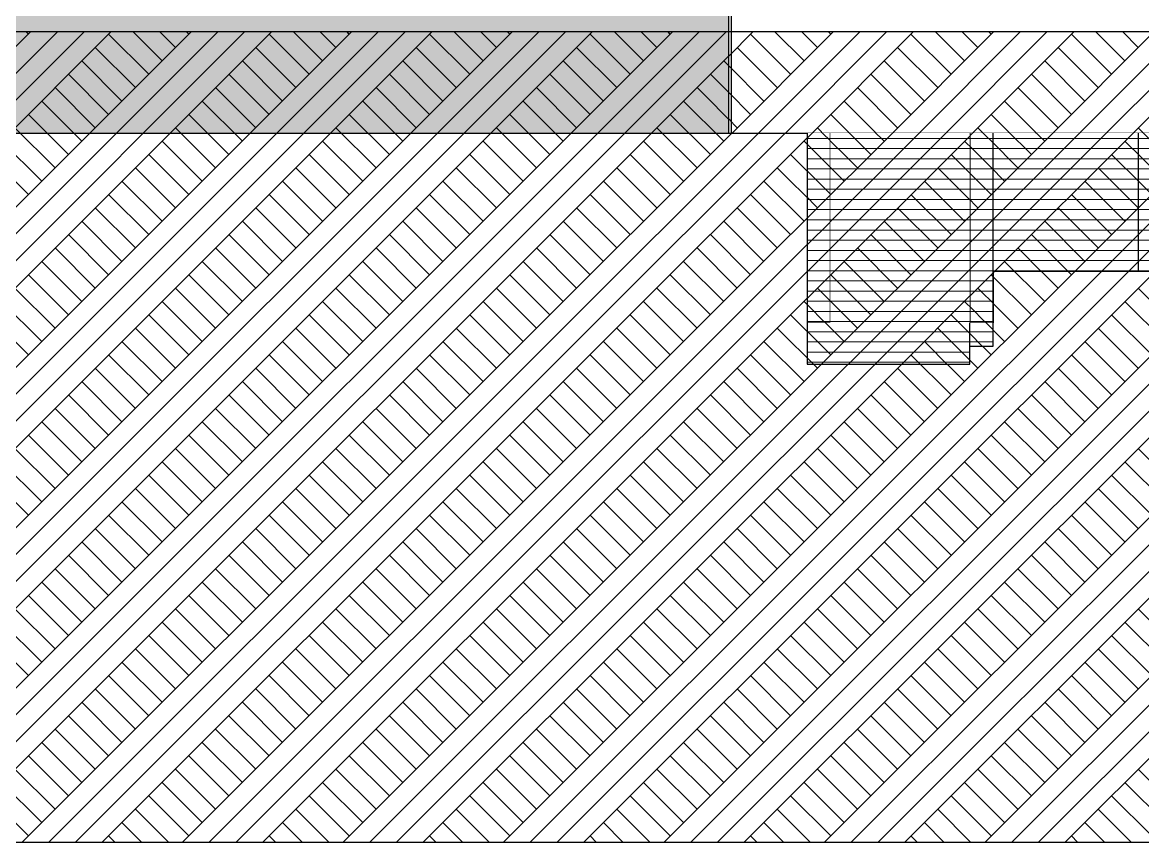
# Model space of a CAD drawing. Header units: millimetres. Extents: x -242231 to 419123, y -2399 to 525285.
# Drawn here: x -222302 to -214602, y 41923 to 47566 of the extents above; entities that cross this region are included whole.
import ezdxf

# ---------------------------------------------------------------- set-up
doc = ezdxf.new("R2010")
doc.units = ezdxf.units.MM
doc.set_wipeout_variables(frame=1)
doc.linetypes.add('Wipeout_Contour', pattern=[1000, 0, -1000])
pattern_1 = [(0, (-212139.076, 47887.406), (0, 70), [])]

msp = doc.modelspace()

# ---------------------------------------------------------------- linework, layer by layer
at = {"color": 251, "linetype": 'Continuous', "lineweight": 25}
for p, q in [((-227820.146, 41925.069), (-222245.163, 47500.052)), ((-227636.273, 41925.094), (-222061.315, 47500.052)), ((-227452.4, 41925.119), (-221877.467, 47500.052)), ((-227268.528, 41925.144), (-221693.619, 47500.052)), ((-226716.909, 41925.219), (-221142.076, 47500.052)), ((-226533.037, 41925.244), (-220958.228, 47500.052)), ((-226349.164, 41925.269), (-220774.381, 47500.052)), ((-226165.291, 41925.294), (-220590.533, 47500.052)), ((-225613.673, 41925.368), (-220038.99, 47500.052)), ((-225429.8, 41925.393), (-219855.142, 47500.052)), ((-225245.928, 41925.418), (-219671.294, 47500.052)), ((-225062.055, 41925.443), (-219487.446, 47500.052)), ((-224510.437, 41925.518), (-218935.903, 47500.052)), ((-224326.564, 41925.543), (-218752.055, 47500.052)), ((-224142.691, 41925.568), (-218568.208, 47500.052)), ((-223958.819, 41925.593), (-218384.36, 47500.052)), ((-223407.2, 41925.668), (-217832.817, 47500.052)), ((-223223.328, 41925.693), (-217648.969, 47500.052)), ((-222260.701, 47484.513), (-222276.24, 47500.052)), ((-221433.386, 47208.742), (-221709.158, 47484.513)), ((-221341.463, 47300.665), (-221540.849, 47500.052)), ((-221249.539, 47392.589), (-221357.001, 47500.052)), ((-221157.615, 47484.513), (-221173.153, 47500.052)), ((-220330.3, 47208.742), (-220606.072, 47484.513)), ((-220238.376, 47300.665), (-220437.762, 47500.052)), ((-220146.452, 47392.589), (-220253.915, 47500.052)), ((-220054.528, 47484.513), (-220070.067, 47500.052)), ((-219227.213, 47208.742), (-219502.985, 47484.513)), ((-219135.29, 47300.665), (-219334.676, 47500.052)), ((-219043.366, 47392.589), (-219150.828, 47500.052)), ((-218951.442, 47484.513), (-218966.98, 47500.052)), ((-218124.127, 47208.742), (-218399.898, 47484.513)), ((-218032.203, 47300.665), (-218231.589, 47500.052)), ((-217940.279, 47392.589), (-218047.742, 47500.052)), ((-217848.355, 47484.513), (-217863.894, 47500.052)), ((-221525.31, 47116.818), (-221801.082, 47392.589)), ((-220422.224, 47116.818), (-220697.995, 47392.589)), ((-219319.137, 47116.818), (-219594.909, 47392.589)), ((-218216.051, 47116.818), (-218491.822, 47392.589)), ((-221617.234, 47024.894), (-221893.006, 47300.665)), ((-220514.148, 47024.894), (-220789.919, 47300.665)), ((-219411.061, 47024.894), (-219686.833, 47300.665)), ((-218307.975, 47024.894), (-218583.746, 47300.665)), ((-221709.158, 46932.97), (-221984.93, 47208.742)), ((-220606.072, 46932.97), (-220881.843, 47208.742)), ((-219502.985, 46932.97), (-219778.757, 47208.742)), ((-218399.898, 46932.97), (-218675.67, 47208.742)), ((-221801.082, 46841.046), (-222076.854, 47116.818)), ((-220697.995, 46841.046), (-220973.767, 47116.818)), ((-219594.909, 46841.046), (-219870.681, 47116.818)), ((-218491.822, 46841.046), (-218767.594, 47116.818)), ((-221893.006, 46749.122), (-222168.778, 47024.894)), ((-220789.919, 46749.122), (-221065.691, 47024.894)), ((-219686.833, 46749.122), (-219962.604, 47024.894)), ((-218583.746, 46749.122), (-218859.518, 47024.894)), ((-221984.93, 46657.198), (-222260.701, 46932.97)), ((-220881.843, 46657.198), (-221157.615, 46932.97)), ((-219778.757, 46657.198), (-220054.528, 46932.97)), ((-218675.67, 46657.198), (-218951.442, 46932.97)), ((-217572.584, 46657.198), (-217848.355, 46932.97)), ((-222076.854, 46565.274), (-222352.625, 46841.046)), ((-220973.767, 46565.274), (-221249.539, 46841.046)), ((-219870.681, 46565.274), (-220146.452, 46841.046)), ((-218767.594, 46565.274), (-219043.366, 46841.046)), ((-217664.507, 46565.274), (-217940.279, 46841.046)), ((-222168.778, 46473.351), (-222444.549, 46749.122)), ((-221065.691, 46473.351), (-221341.463, 46749.122)), ((-219962.604, 46473.351), (-220238.376, 46749.122)), ((-218859.518, 46473.351), (-219135.29, 46749.122)), ((-217756.431, 46473.351), (-218032.203, 46749.122)), ((-222260.701, 46381.427), (-222536.473, 46657.198)), ((-221157.615, 46381.427), (-221433.386, 46657.198)), ((-220054.528, 46381.427), (-220330.3, 46657.198)), ((-218951.442, 46381.427), (-219227.213, 46657.198)), ((-217848.355, 46381.427), (-218124.127, 46657.198)), ((-221249.539, 46289.503), (-221525.31, 46565.274)), ((-220146.452, 46289.503), (-220422.224, 46565.274)), ((-219043.366, 46289.503), (-219319.137, 46565.274)), ((-217940.279, 46289.503), (-218216.051, 46565.274)), ((-221341.463, 46197.579), (-221617.234, 46473.351)), ((-220238.376, 46197.579), (-220514.148, 46473.351)), ((-219135.29, 46197.579), (-219411.061, 46473.351)), ((-218032.203, 46197.579), (-218307.975, 46473.351)), ((-221433.386, 46105.655), (-221709.158, 46381.427)), ((-220330.3, 46105.655), (-220606.072, 46381.427)), ((-219227.213, 46105.655), (-219502.985, 46381.427)), ((-218124.127, 46105.655), (-218399.898, 46381.427)), ((-217021.04, 46105.655), (-217296.812, 46381.427)), ((-221525.31, 46013.731), (-221801.082, 46289.503)), ((-220422.224, 46013.731), (-220697.995, 46289.503)), ((-219319.137, 46013.731), (-219594.909, 46289.503)), ((-218216.051, 46013.731), (-218491.822, 46289.503)), ((-217112.964, 46013.731), (-217388.736, 46289.503)), ((-221617.234, 45921.807), (-221893.006, 46197.579)), ((-220514.148, 45921.807), (-220789.919, 46197.579)), ((-219411.061, 45921.807), (-219686.833, 46197.579)), ((-218307.975, 45921.807), (-218583.746, 46197.579)), ((-217204.888, 45921.807), (-217480.66, 46197.579)), ((-221709.158, 45829.883), (-221984.93, 46105.655)), ((-220606.072, 45829.883), (-220881.843, 46105.655)), ((-219502.985, 45829.883), (-219778.757, 46105.655)), ((-218399.898, 45829.883), (-218675.67, 46105.655)), ((-217296.812, 45829.883), (-217572.584, 46105.655)), ((-221801.082, 45737.96), (-222076.854, 46013.731)), ((-220697.995, 45737.96), (-220973.767, 46013.731)), ((-219594.909, 45737.96), (-219870.681, 46013.731)), ((-218491.822, 45737.96), (-218767.594, 46013.731)), ((-217388.736, 45737.96), (-217664.507, 46013.731)), ((-221893.006, 45646.036), (-222168.778, 45921.807)), ((-220789.919, 45646.036), (-221065.691, 45921.807)), ((-219686.833, 45646.036), (-219962.604, 45921.807)), ((-218583.746, 45646.036), (-218859.518, 45921.807)), ((-217480.66, 45646.036), (-217756.431, 45921.807)), ((-221984.93, 45554.112), (-222260.701, 45829.883)), ((-220881.843, 45554.112), (-221157.615, 45829.883)), ((-219778.757, 45554.112), (-220054.528, 45829.883)), ((-218675.67, 45554.112), (-218951.442, 45829.883)), ((-217572.584, 45554.112), (-217848.355, 45829.883)), ((-222076.854, 45462.188), (-222352.625, 45737.96)), ((-220973.767, 45462.188), (-221249.539, 45737.96)), ((-219870.681, 45462.188), (-220146.452, 45737.96)), ((-218767.594, 45462.188), (-219043.366, 45737.96)), ((-217664.507, 45462.188), (-217940.279, 45737.96)), ((-214355.248, 45462.188), (-214631.019, 45737.96)), ((-222168.778, 45370.264), (-222444.549, 45646.036)), ((-221065.691, 45370.264), (-221341.463, 45646.036)), ((-219962.604, 45370.264), (-220238.376, 45646.036)), ((-218859.518, 45370.264), (-219135.29, 45646.036)), ((-217756.431, 45370.264), (-218032.203, 45646.036)), ((-214447.172, 45370.264), (-214722.943, 45646.036)), ((-222260.701, 45278.34), (-222536.473, 45554.112)), ((-221157.615, 45278.34), (-221433.386, 45554.112)), ((-220054.528, 45278.34), (-220330.3, 45554.112)), ((-218951.442, 45278.34), (-219227.213, 45554.112)), ((-217848.355, 45278.34), (-218124.127, 45554.112)), ((-214539.096, 45278.34), (-214814.867, 45554.112)), ((-221249.539, 45186.416), (-221525.31, 45462.188)), ((-220146.452, 45186.416), (-220422.224, 45462.188)), ((-219043.366, 45186.416), (-219319.137, 45462.188)), ((-217940.279, 45186.416), (-218216.051, 45462.188)), ((-214631.019, 45186.416), (-214906.791, 45462.188)), ((-221341.463, 45094.492), (-221617.234, 45370.264)), ((-220238.376, 45094.492), (-220514.148, 45370.264)), ((-219135.29, 45094.492), (-219411.061, 45370.264)), ((-218032.203, 45094.492), (-218307.975, 45370.264)), ((-214722.943, 45094.492), (-214998.715, 45370.264)), ((-221433.386, 45002.568), (-221709.158, 45278.34)), ((-220330.3, 45002.568), (-220606.072, 45278.34)), ((-219227.213, 45002.568), (-219502.985, 45278.34)), ((-218124.127, 45002.568), (-218399.898, 45278.34)), ((-217021.04, 45002.568), (-217296.812, 45278.34)), ((-214814.867, 45002.568), (-215090.639, 45278.34)), ((-221525.31, 44910.645), (-221801.082, 45186.416)), ((-220422.224, 44910.645), (-220697.995, 45186.416)), ((-219319.137, 44910.645), (-219594.909, 45186.416)), ((-218216.051, 44910.645), (-218491.822, 45186.416)), ((-217112.964, 44910.645), (-217388.736, 45186.416)), ((-214906.791, 44910.645), (-215182.563, 45186.416)), ((-221617.234, 44818.721), (-221893.006, 45094.492)), ((-220514.148, 44818.721), (-220789.919, 45094.492)), ((-219411.061, 44818.721), (-219686.833, 45094.492)), ((-218307.975, 44818.721), (-218583.746, 45094.492)), ((-217204.888, 44818.721), (-217480.66, 45094.492)), ((-216101.802, 44818.721), (-216377.573, 45094.492)), ((-214998.715, 44818.721), (-215274.487, 45094.492)), ((-221709.158, 44726.797), (-221984.93, 45002.568)), ((-220606.072, 44726.797), (-220881.843, 45002.568)), ((-219502.985, 44726.797), (-219778.757, 45002.568)), ((-218399.898, 44726.797), (-218675.67, 45002.568)), ((-217296.812, 44726.797), (-217572.584, 45002.568)), ((-216193.725, 44726.797), (-216469.497, 45002.568)), ((-215090.639, 44726.797), (-215366.411, 45002.568)), ((-221801.082, 44634.873), (-222076.854, 44910.645)), ((-220697.995, 44634.873), (-220973.767, 44910.645)), ((-219594.909, 44634.873), (-219870.681, 44910.645)), ((-218491.822, 44634.873), (-218767.594, 44910.645)), ((-217388.736, 44634.873), (-217664.507, 44910.645)), ((-216285.649, 44634.873), (-216561.421, 44910.645)), ((-215182.563, 44634.873), (-215458.334, 44910.645)), ((-221893.006, 44542.949), (-222168.778, 44818.721)), ((-220789.919, 44542.949), (-221065.691, 44818.721)), ((-219686.833, 44542.949), (-219962.604, 44818.721)), ((-218583.746, 44542.949), (-218859.518, 44818.721)), ((-217480.66, 44542.949), (-217756.431, 44818.721)), ((-216377.573, 44542.949), (-216653.345, 44818.721)), ((-215274.487, 44542.949), (-215550.258, 44818.721)), ((-221984.93, 44451.025), (-222260.701, 44726.797)), ((-220881.843, 44451.025), (-221157.615, 44726.797)), ((-219778.757, 44451.025), (-220054.528, 44726.797)), ((-218675.67, 44451.025), (-218951.442, 44726.797)), ((-217572.584, 44451.025), (-217848.355, 44726.797)), ((-216469.497, 44451.025), (-216745.269, 44726.797)), ((-215366.411, 44451.025), (-215642.182, 44726.797)), ((-222076.854, 44359.101), (-222352.625, 44634.873)), ((-220973.767, 44359.101), (-221249.539, 44634.873)), ((-219870.681, 44359.101), (-220146.452, 44634.873)), ((-218767.594, 44359.101), (-219043.366, 44634.873)), ((-217664.507, 44359.101), (-217940.279, 44634.873)), ((-216561.421, 44359.101), (-216837.193, 44634.873)), ((-215458.334, 44359.101), (-215734.106, 44634.873)), ((-214355.248, 44359.101), (-214631.019, 44634.873)), ((-222168.778, 44267.177), (-222444.549, 44542.949)), ((-221065.691, 44267.177), (-221341.463, 44542.949)), ((-219962.604, 44267.177), (-220238.376, 44542.949)), ((-218859.518, 44267.177), (-219135.29, 44542.949)), ((-217756.431, 44267.177), (-218032.203, 44542.949)), ((-216653.345, 44267.177), (-216929.116, 44542.949)), ((-215550.258, 44267.177), (-215826.03, 44542.949)), ((-214447.172, 44267.177), (-214722.943, 44542.949)), ((-222260.701, 44175.254), (-222536.473, 44451.025)), ((-221157.615, 44175.254), (-221433.386, 44451.025)), ((-220054.528, 44175.254), (-220330.3, 44451.025)), ((-218951.442, 44175.254), (-219227.213, 44451.025)), ((-217848.355, 44175.254), (-218124.127, 44451.025)), ((-216745.269, 44175.254), (-217021.04, 44451.025)), ((-215642.182, 44175.254), (-215917.954, 44451.025)), ((-214539.096, 44175.254), (-214814.867, 44451.025)), ((-221249.539, 44083.33), (-221525.31, 44359.101)), ((-220146.452, 44083.33), (-220422.224, 44359.101)), ((-219043.366, 44083.33), (-219319.137, 44359.101)), ((-217940.279, 44083.33), (-218216.051, 44359.101)), ((-216837.193, 44083.33), (-217112.964, 44359.101)), ((-215734.106, 44083.33), (-216009.878, 44359.101)), ((-214631.019, 44083.33), (-214906.791, 44359.101)), ((-221341.463, 43991.406), (-221617.234, 44267.177)), ((-220238.376, 43991.406), (-220514.148, 44267.177)), ((-219135.29, 43991.406), (-219411.061, 44267.177)), ((-218032.203, 43991.406), (-218307.975, 44267.177)), ((-216929.116, 43991.406), (-217204.888, 44267.177)), ((-215826.03, 43991.406), (-216101.802, 44267.177)), ((-214722.943, 43991.406), (-214998.715, 44267.177)), ((-221433.386, 43899.482), (-221709.158, 44175.254)), ((-220330.3, 43899.482), (-220606.072, 44175.254)), ((-219227.213, 43899.482), (-219502.985, 44175.254)), ((-218124.127, 43899.482), (-218399.898, 44175.254)), ((-217021.04, 43899.482), (-217296.812, 44175.254)), ((-215917.954, 43899.482), (-216193.725, 44175.254)), ((-214814.867, 43899.482), (-215090.639, 44175.254)), ((-221525.31, 43807.558), (-221801.082, 44083.33)), ((-220422.224, 43807.558), (-220697.995, 44083.33)), ((-219319.137, 43807.558), (-219594.909, 44083.33)), ((-218216.051, 43807.558), (-218491.822, 44083.33)), ((-217112.964, 43807.558), (-217388.736, 44083.33)), ((-216009.878, 43807.558), (-216285.649, 44083.33)), ((-214906.791, 43807.558), (-215182.563, 44083.33)), ((-221617.234, 43715.634), (-221893.006, 43991.406)), ((-220514.148, 43715.634), (-220789.919, 43991.406)), ((-219411.061, 43715.634), (-219686.833, 43991.406)), ((-218307.975, 43715.634), (-218583.746, 43991.406)), ((-217204.888, 43715.634), (-217480.66, 43991.406)), ((-216101.802, 43715.634), (-216377.573, 43991.406)), ((-214998.715, 43715.634), (-215274.487, 43991.406)), ((-221709.158, 43623.71), (-221984.93, 43899.482)), ((-220606.072, 43623.71), (-220881.843, 43899.482)), ((-219502.985, 43623.71), (-219778.757, 43899.482)), ((-218399.898, 43623.71), (-218675.67, 43899.482)), ((-217296.812, 43623.71), (-217572.584, 43899.482)), ((-216193.725, 43623.71), (-216469.497, 43899.482)), ((-215090.639, 43623.71), (-215366.411, 43899.482)), ((-221801.082, 43531.786), (-222076.854, 43807.558)), ((-220697.995, 43531.786), (-220973.767, 43807.558)), ((-219594.909, 43531.786), (-219870.681, 43807.558)), ((-218491.822, 43531.786), (-218767.594, 43807.558)), ((-217388.736, 43531.786), (-217664.507, 43807.558)), ((-216285.649, 43531.786), (-216561.421, 43807.558)), ((-215182.563, 43531.786), (-215458.334, 43807.558)), ((-221893.006, 43439.863), (-222168.778, 43715.634)), ((-220789.919, 43439.863), (-221065.691, 43715.634)), ((-219686.833, 43439.863), (-219962.604, 43715.634)), ((-218583.746, 43439.863), (-218859.518, 43715.634)), ((-217480.66, 43439.863), (-217756.431, 43715.634)), ((-216377.573, 43439.863), (-216653.345, 43715.634)), ((-215274.487, 43439.863), (-215550.258, 43715.634)), ((-221984.93, 43347.939), (-222260.701, 43623.71)), ((-220881.843, 43347.939), (-221157.615, 43623.71)), ((-219778.757, 43347.939), (-220054.528, 43623.71)), ((-218675.67, 43347.939), (-218951.442, 43623.71)), ((-217572.584, 43347.939), (-217848.355, 43623.71)), ((-216469.497, 43347.939), (-216745.269, 43623.71)), ((-215366.411, 43347.939), (-215642.182, 43623.71)), ((-222076.854, 43256.015), (-222352.625, 43531.786)), ((-220973.767, 43256.015), (-221249.539, 43531.786)), ((-219870.681, 43256.015), (-220146.452, 43531.786)), ((-218767.594, 43256.015), (-219043.366, 43531.786)), ((-217664.507, 43256.015), (-217940.279, 43531.786)), ((-216561.421, 43256.015), (-216837.193, 43531.786)), ((-215458.334, 43256.015), (-215734.106, 43531.786)), ((-214355.248, 43256.015), (-214631.019, 43531.786)), ((-222168.778, 43164.091), (-222444.549, 43439.863)), ((-221065.691, 43164.091), (-221341.463, 43439.863)), ((-219962.604, 43164.091), (-220238.376, 43439.863)), ((-218859.518, 43164.091), (-219135.29, 43439.863)), ((-217756.431, 43164.091), (-218032.203, 43439.863)), ((-216653.345, 43164.091), (-216929.116, 43439.863)), ((-215550.258, 43164.091), (-215826.03, 43439.863)), ((-214447.172, 43164.091), (-214722.943, 43439.863)), ((-222260.701, 43072.167), (-222536.473, 43347.939)), ((-221157.615, 43072.167), (-221433.386, 43347.939)), ((-220054.528, 43072.167), (-220330.3, 43347.939)), ((-218951.442, 43072.167), (-219227.213, 43347.939)), ((-217848.355, 43072.167), (-218124.127, 43347.939)), ((-216745.269, 43072.167), (-217021.04, 43347.939)), ((-215642.182, 43072.167), (-215917.954, 43347.939)), ((-214539.096, 43072.167), (-214814.867, 43347.939)), ((-221249.539, 42980.243), (-221525.31, 43256.015)), ((-220146.452, 42980.243), (-220422.224, 43256.015)), ((-219043.366, 42980.243), (-219319.137, 43256.015)), ((-217940.279, 42980.243), (-218216.051, 43256.015)), ((-216837.193, 42980.243), (-217112.964, 43256.015)), ((-215734.106, 42980.243), (-216009.878, 43256.015)), ((-214631.019, 42980.243), (-214906.791, 43256.015)), ((-221341.463, 42888.319), (-221617.234, 43164.091)), ((-220238.376, 42888.319), (-220514.148, 43164.091)), ((-219135.29, 42888.319), (-219411.061, 43164.091)), ((-218032.203, 42888.319), (-218307.975, 43164.091)), ((-216929.116, 42888.319), (-217204.888, 43164.091)), ((-215826.03, 42888.319), (-216101.802, 43164.091)), ((-214722.943, 42888.319), (-214998.715, 43164.091)), ((-221433.386, 42796.395), (-221709.158, 43072.167)), ((-220330.3, 42796.395), (-220606.072, 43072.167)), ((-219227.213, 42796.395), (-219502.985, 43072.167)), ((-218124.127, 42796.395), (-218399.898, 43072.167)), ((-217021.04, 42796.395), (-217296.812, 43072.167)), ((-215917.954, 42796.395), (-216193.725, 43072.167)), ((-214814.867, 42796.395), (-215090.639, 43072.167)), ((-221525.31, 42704.472), (-221801.082, 42980.243)), ((-220422.224, 42704.472), (-220697.995, 42980.243)), ((-219319.137, 42704.472), (-219594.909, 42980.243)), ((-218216.051, 42704.472), (-218491.822, 42980.243)), ((-217112.964, 42704.472), (-217388.736, 42980.243)), ((-216009.878, 42704.472), (-216285.649, 42980.243)), ((-214906.791, 42704.472), (-215182.563, 42980.243)), ((-221617.234, 42612.548), (-221893.006, 42888.319)), ((-220514.148, 42612.548), (-220789.919, 42888.319)), ((-219411.061, 42612.548), (-219686.833, 42888.319)), ((-218307.975, 42612.548), (-218583.746, 42888.319)), ((-217204.888, 42612.548), (-217480.66, 42888.319)), ((-216101.802, 42612.548), (-216377.573, 42888.319)), ((-214998.715, 42612.548), (-215274.487, 42888.319)), ((-221709.158, 42520.624), (-221984.93, 42796.395)), ((-220606.072, 42520.624), (-220881.843, 42796.395)), ((-219502.985, 42520.624), (-219778.757, 42796.395)), ((-218399.898, 42520.624), (-218675.67, 42796.395)), ((-217296.812, 42520.624), (-217572.584, 42796.395)), ((-216193.725, 42520.624), (-216469.497, 42796.395)), ((-215090.639, 42520.624), (-215366.411, 42796.395)), ((-221801.082, 42428.7), (-222076.854, 42704.472)), ((-220697.995, 42428.7), (-220973.767, 42704.472)), ((-219594.909, 42428.7), (-219870.681, 42704.472)), ((-218491.822, 42428.7), (-218767.594, 42704.472)), ((-217388.736, 42428.7), (-217664.507, 42704.472)), ((-216285.649, 42428.7), (-216561.421, 42704.472)), ((-215182.563, 42428.7), (-215458.334, 42704.472)), ((-221893.006, 42336.776), (-222168.778, 42612.548)), ((-220789.919, 42336.776), (-221065.691, 42612.548)), ((-219686.833, 42336.776), (-219962.604, 42612.548)), ((-218583.746, 42336.776), (-218859.518, 42612.548)), ((-217480.66, 42336.776), (-217756.431, 42612.548)), ((-216377.573, 42336.776), (-216653.345, 42612.548)), ((-215274.487, 42336.776), (-215550.258, 42612.548)), ((-221984.93, 42244.852), (-222260.701, 42520.624)), ((-220881.843, 42244.852), (-221157.615, 42520.624)), ((-219778.757, 42244.852), (-220054.528, 42520.624)), ((-218675.67, 42244.852), (-218951.442, 42520.624)), ((-217572.584, 42244.852), (-217848.355, 42520.624)), ((-216469.497, 42244.852), (-216745.269, 42520.624)), ((-215366.411, 42244.852), (-215642.182, 42520.624)), ((-222076.854, 42152.928), (-222352.625, 42428.7)), ((-220973.767, 42152.928), (-221249.539, 42428.7)), ((-219870.681, 42152.928), (-220146.452, 42428.7)), ((-218767.594, 42152.928), (-219043.366, 42428.7)), ((-217664.507, 42152.928), (-217940.279, 42428.7)), ((-216561.421, 42152.928), (-216837.193, 42428.7)), ((-215458.334, 42152.928), (-215734.106, 42428.7)), ((-214355.248, 42152.928), (-214631.019, 42428.7)), ((-222168.778, 42061.004), (-222444.549, 42336.776)), ((-221065.691, 42061.004), (-221341.463, 42336.776)), ((-219962.604, 42061.004), (-220238.376, 42336.776)), ((-218859.518, 42061.004), (-219135.29, 42336.776)), ((-217756.431, 42061.004), (-218032.203, 42336.776)), ((-216653.345, 42061.004), (-216929.116, 42336.776)), ((-215550.258, 42061.004), (-215826.03, 42336.776)), ((-214447.172, 42061.004), (-214722.943, 42336.776)), ((-222260.701, 41969.081), (-222536.473, 42244.852)), ((-221157.615, 41969.081), (-221433.386, 42244.852)), ((-220054.528, 41969.081), (-220330.3, 42244.852)), ((-218951.442, 41969.081), (-219227.213, 42244.852)), ((-217848.355, 41969.081), (-218124.127, 42244.852)), ((-216745.269, 41969.081), (-217021.04, 42244.852)), ((-215642.182, 41969.081), (-215917.954, 42244.852)), ((-214539.096, 41969.081), (-214814.867, 42244.852)), ((-221298.336, 41925.954), (-221525.31, 42152.928)), ((-220195.4, 41926.104), (-220422.224, 42152.928)), ((-219092.463, 41926.254), (-219319.137, 42152.928)), ((-217989.526, 41926.404), (-218216.051, 42152.928)), ((-216886.589, 41926.553), (-217112.964, 42152.928)), ((-215783.653, 41926.703), (-216009.878, 42152.928)), ((-214680.716, 41926.853), (-214906.791, 42152.928)), ((-221482.159, 41925.929), (-221617.234, 42061.004)), ((-220379.222, 41926.079), (-220514.148, 42061.004)), ((-219276.286, 41926.229), (-219411.061, 42061.004)), ((-218173.349, 41926.379), (-218307.975, 42061.004)), ((-217070.412, 41926.528), (-217204.888, 42061.004)), ((-215967.475, 41926.678), (-216101.802, 42061.004)), ((-214864.539, 41926.828), (-214998.715, 42061.004)), ((-221665.982, 41925.904), (-221709.158, 41969.081)), ((-220563.045, 41926.054), (-220606.072, 41969.081)), ((-219460.109, 41926.204), (-219502.985, 41969.081)), ((-218357.172, 41926.354), (-218399.898, 41969.081)), ((-217254.235, 41926.503), (-217296.812, 41969.081)), ((-216151.298, 41926.653), (-216193.725, 41969.081)), ((-215048.361, 41926.803), (-215090.639, 41969.081))]:
    msp.add_line(p, q, dxfattribs=at)
at = {"linetype": 'Continuous'}
msp.add_line((-241594.239, 41923.199), (-194002.999, 41929.66), dxfattribs=at)

# ---------------------------------------------------------------- wipeouts: each hides what was drawn before it
at = {"color": 254, "linetype": 'Wipeout_Contour', "lineweight": 0, "ltscale": 21411.383791}
msp.add_wipeout([(-217445.945, 46804.206), (-217426.618, 46804.206), (-217426.618, 47754.206), (-217445.945, 47754.206)], dxfattribs=at)

# ---------------------------------------------------------------- next in the draw order: linework, layer by layer
at = {"color": 251, "linetype": 'Continuous', "lineweight": 25}
for p, q in [((-223039.455, 41925.718), (-217465.121, 47500.052)), ((-217480.66, 46749.122), (-217756.431, 47024.894))]:
    msp.add_line(p, q, dxfattribs=at)

# ---------------------------------------------------------------- next in the draw order: wipeouts: each hides what was drawn before it
at = {"color": 254, "linetype": 'Wipeout_Contour', "lineweight": 0, "ltscale": 17080.753428}
msp.add_wipeout([(-217426.618, 46804.206), (-209035.176, 46804.206), (-209035.176, 47754.206), (-217426.618, 47754.206)], dxfattribs=at)

# ---------------------------------------------------------------- next in the draw order: hatches: boundary and pattern name
at = {"linetype": 'Continuous', "lineweight": 0}
msp.add_hatch(color=255, dxfattribs=at).paths.add_polyline_path([(-236003.235, 46804.206), (-217445.945, 46804.206), (-217445.945, 47754.206), (-236003.235, 47754.206)], flags=0)

# ---------------------------------------------------------------- next in the draw order: linework, layer by layer
at = {"linetype": 'Continuous'}
for p, q in [((-217445.945, 46804.206), (-217445.945, 47754.206)), ((-217426.618, 46804.206), (-217426.618, 47754.206)), ((-212143.888, 47500.052), (-227860.639, 47500.052)), ((-236003.235, 46804.206), (-217445.945, 46804.206)), ((-217445.945, 46804.206), (-217426.618, 46804.206)), ((-217426.618, 46804.206), (-209035.176, 46804.206))]:
    msp.add_line(p, q, dxfattribs=at)
at = {"color": 251, "linetype": 'Continuous', "lineweight": 25}
for p, q in [((-222855.582, 41925.743), (-217281.273, 47500.052)), ((-217021.04, 47208.742), (-217296.812, 47484.513)), ((-216929.116, 47300.665), (-217128.503, 47500.052)), ((-216837.193, 47392.589), (-216944.655, 47500.052)), ((-216745.269, 47484.513), (-216760.807, 47500.052)), ((-215917.954, 47208.742), (-216193.725, 47484.513)), ((-215826.03, 47300.665), (-216025.416, 47500.052)), ((-215734.106, 47392.589), (-215841.569, 47500.052)), ((-215642.182, 47484.513), (-215657.721, 47500.052)), ((-214814.867, 47208.742), (-215090.639, 47484.513)), ((-214722.943, 47300.665), (-214922.33, 47500.052)), ((-214631.019, 47392.589), (-214738.482, 47500.052)), ((-217112.964, 47116.818), (-217388.736, 47392.589)), ((-216009.878, 47116.818), (-216285.649, 47392.589)), ((-214906.791, 47116.818), (-215182.563, 47392.589)), ((-217204.888, 47024.894), (-217480.66, 47300.665)), ((-216101.802, 47024.894), (-216377.573, 47300.665)), ((-214998.715, 47024.894), (-215274.487, 47300.665)), ((-217296.812, 46932.97), (-217572.584, 47208.742)), ((-216193.725, 46932.97), (-216469.497, 47208.742)), ((-215090.639, 46932.97), (-215366.411, 47208.742)), ((-217388.736, 46841.046), (-217664.507, 47116.818))]:
    msp.add_line(p, q, dxfattribs=at)

# ---------------------------------------------------------------- next in the draw order: wipeouts: each hides what was drawn before it
at = {"color": 254, "linetype": 'Wipeout_Contour', "lineweight": 0, "ltscale": 20149.695922}
msp.add_wipeout([(-216748.244, 46804.206), (-216908.244, 46804.206), (-216908.244, 45499.683), (-216748.244, 45499.683)], dxfattribs=at)
at = {"color": 254, "linetype": 'Wipeout_Contour', "lineweight": 0, "ltscale": 16339.906441}
msp.add_wipeout([(-215789.478, 46804.206), (-215789.85, 46804.206), (-215789.85, 45499.683), (-215789.478, 45499.683)], dxfattribs=at)
at = {"color": 254, "linetype": 'Wipeout_Contour', "lineweight": 0, "ltscale": 11149.394097}
msp.add_wipeout([(-214629.052, 45854.206), (-210080.574, 45854.206), (-210080.574, 46804.206), (-214629.052, 46804.206)], dxfattribs=at)

# ---------------------------------------------------------------- next in the draw order: hatches: boundary and pattern name
at = {"linetype": 'Continuous', "lineweight": 15}
h = msp.add_hatch(dxfattribs=at)
h.set_pattern_fill('50__', color=251, style=0, pattern_type=2)
h.set_pattern_definition(pattern_1)
h.paths.add_polyline_path([(-216748.244, 46804.206), (-216908.244, 46804.206), (-216908.244, 45499.683), (-216748.244, 45499.683)], flags=0)
h = msp.add_hatch(dxfattribs=at)
h.set_pattern_fill('50__', color=251, style=0, pattern_type=2)
h.set_pattern_definition(pattern_1)
h.paths.add_polyline_path([(-215789.478, 46804.206), (-215789.85, 46804.206), (-215789.85, 45499.683), (-215789.478, 45499.683)], flags=0)
h = msp.add_hatch(dxfattribs=at)
h.set_pattern_fill('50__', color=251, style=0, pattern_type=2)
h.set_pattern_definition(pattern_1)
h.paths.add_polyline_path([(-214629.052, 45854.206), (-210080.574, 45854.206), (-210080.574, 46804.206), (-214629.052, 46804.206)], flags=0)

# ---------------------------------------------------------------- next in the draw order: linework, layer by layer
at = {"linetype": 'Continuous'}
for p, q in [((-216908.244, 46804.206), (-216908.244, 45499.683)), ((-216748.244, 46804.206), (-216748.244, 45499.683)), ((-216748.244, 45499.683), (-216908.244, 45499.683))]:
    msp.add_line(p, q, dxfattribs=at)

# ---------------------------------------------------------------- next in the draw order: wipeouts: each hides what was drawn before it
at = {"color": 254, "linetype": 'Wipeout_Contour', "lineweight": 0, "ltscale": 24133.105464}
msp.add_wipeout([(-215629.478, 45499.683), (-215629.478, 45854.206), (-215629.495, 45854.206), (-215629.495, 46804.206), (-215789.478, 46804.206), (-215789.478, 45499.683)], dxfattribs=at)

# ---------------------------------------------------------------- next in the draw order: hatches: boundary and pattern name
at = {"linetype": 'Continuous', "lineweight": 15}
h = msp.add_hatch(dxfattribs=at)
h.set_pattern_fill('50__', color=251, style=0, pattern_type=2)
h.set_pattern_definition(pattern_1)
h.paths.add_polyline_path([(-215629.495, 45854.206), (-215629.495, 46804.206), (-215789.478, 46804.206), (-215789.478, 45499.683), (-215629.478, 45499.683), (-215629.478, 45854.206)], flags=0)

# ---------------------------------------------------------------- next in the draw order: linework, layer by layer
at = {"linetype": 'Continuous'}
for p, q in [((-215789.85, 46804.206), (-215789.85, 45499.683)), ((-215789.478, 46804.206), (-215789.478, 45499.683)), ((-215629.478, 45854.206), (-215629.478, 45499.683)), ((-215789.478, 45499.683), (-215789.85, 45499.683)), ((-215629.478, 45499.683), (-215789.478, 45499.683))]:
    msp.add_line(p, q, dxfattribs=at)

# ---------------------------------------------------------------- next in the draw order: wipeouts: each hides what was drawn before it
at = {"color": 254, "linetype": 'Wipeout_Contour', "lineweight": 0, "ltscale": 33421.984023}
msp.add_wipeout([(-216748.244, 45499.683), (-216908.244, 45499.683), (-216908.244, 45213.983), (-215789.85, 45213.983), (-215789.85, 45499.683), (-215789.85, 46804.206), (-216748.244, 46804.206)], dxfattribs=at)

# ---------------------------------------------------------------- next in the draw order: hatches: boundary and pattern name
at = {"linetype": 'Continuous', "lineweight": 15}
h = msp.add_hatch(dxfattribs=at)
h.set_pattern_fill('50__', color=251, style=0, pattern_type=2)
h.set_pattern_definition(pattern_1)
h.paths.add_polyline_path([(-216748.244, 45499.683), (-216908.244, 45499.683), (-216908.244, 45213.983), (-215789.85, 45213.983), (-215789.85, 45499.683), (-215789.85, 46804.206), (-216748.244, 46804.206)], flags=0)

# ---------------------------------------------------------------- next in the draw order: linework, layer by layer
at = {"color": 251, "linetype": 'Continuous', "lineweight": 25}
for p, q in [((-222303.964, 41925.818), (-216729.73, 47500.052)), ((-222120.091, 41925.843), (-216545.882, 47500.052)), ((-221936.219, 41925.868), (-216362.035, 47500.052)), ((-221752.346, 41925.893), (-216178.187, 47500.052)), ((-216285.649, 46841.046), (-216561.421, 47116.818)), ((-216377.573, 46749.122), (-216653.345, 47024.894)), ((-216469.497, 46657.198), (-216745.269, 46932.97)), ((-216561.421, 46565.274), (-216837.193, 46841.046)), ((-216653.345, 46473.351), (-216929.116, 46749.122)), ((-216745.269, 46381.427), (-217021.04, 46657.198)), ((-216837.193, 46289.503), (-217112.964, 46565.274)), ((-215734.106, 46289.503), (-216009.878, 46565.274)), ((-216929.116, 46197.579), (-217204.888, 46473.351)), ((-215826.03, 46197.579), (-216101.802, 46473.351)), ((-215917.954, 46105.655), (-216193.725, 46381.427)), ((-216009.878, 46013.731), (-216285.649, 46289.503)), ((-216101.802, 45921.807), (-216377.573, 46197.579)), ((-216193.725, 45829.883), (-216469.497, 46105.655)), ((-216285.649, 45737.96), (-216561.421, 46013.731)), ((-216377.573, 45646.036), (-216653.345, 45921.807)), ((-216469.497, 45554.112), (-216745.269, 45829.883)), ((-216561.421, 45462.188), (-216837.193, 45737.96)), ((-216653.345, 45370.264), (-216929.116, 45646.036)), ((-216745.269, 45278.34), (-217021.04, 45554.112)), ((-216837.193, 45186.416), (-217112.964, 45462.188)), ((-216929.116, 45094.492), (-217204.888, 45370.264)), ((-215917.954, 45002.568), (-216193.725, 45278.34)), ((-216009.878, 44910.645), (-216285.649, 45186.416))]:
    msp.add_line(p, q, dxfattribs=at)
at = {"linetype": 'Continuous'}
for p, q in [((-216908.244, 45499.683), (-216908.244, 45213.983)), ((-215789.85, 45213.983), (-215789.85, 45499.683)), ((-216908.244, 45213.983), (-215789.85, 45213.983))]:
    msp.add_line(p, q, dxfattribs=at)

# ---------------------------------------------------------------- next in the draw order: wipeouts: each hides what was drawn before it
at = {"color": 254, "linetype": 'Wipeout_Contour', "lineweight": 0, "ltscale": 25440.077529}
msp.add_wipeout([(-215628.257, 45854.206), (-215629.478, 45854.206), (-215629.478, 45499.683), (-215788.257, 45499.683), (-215788.257, 45339.266), (-215628.257, 45339.266)], dxfattribs=at)

# ---------------------------------------------------------------- next in the draw order: hatches: boundary and pattern name
at = {"linetype": 'Continuous', "lineweight": 15}
h = msp.add_hatch(dxfattribs=at)
h.set_pattern_fill('50__', color=251, style=0, pattern_type=2)
h.set_pattern_definition(pattern_1)
h.paths.add_polyline_path([(-215629.478, 45499.683), (-215788.257, 45499.683), (-215788.257, 45339.266), (-215628.257, 45339.266), (-215628.257, 45854.206), (-215629.478, 45854.206)], flags=0)

# ---------------------------------------------------------------- next in the draw order: linework, layer by layer
at = {"linetype": 'Continuous'}
for p, q in [((-215628.257, 45339.266), (-215628.257, 45854.206)), ((-215788.257, 45339.266), (-215788.257, 45499.683)), ((-215788.257, 45339.266), (-215628.257, 45339.266))]:
    msp.add_line(p, q, dxfattribs=at)
at = {"color": 251, "linetype": 'Continuous', "lineweight": 25}
for p, q in [((-215458.334, 45462.188), (-215734.106, 45737.96)), ((-215550.258, 45370.264), (-215826.03, 45646.036)), ((-215642.182, 45278.34), (-215917.954, 45554.112)), ((-215734.106, 45186.416), (-216009.878, 45462.188)), ((-215826.03, 45094.492), (-216101.802, 45370.264))]:
    msp.add_line(p, q, dxfattribs=at)

# ---------------------------------------------------------------- next in the draw order: wipeouts: each hides what was drawn before it
at = {"color": 254, "linetype": 'Wipeout_Contour', "lineweight": 0, "ltscale": 13623.842389}
msp.add_wipeout([(-215629.495, 45854.206), (-214629.052, 45854.206), (-214629.052, 46804.206), (-215629.495, 46804.206)], dxfattribs=at)

# ---------------------------------------------------------------- next in the draw order: hatches: boundary and pattern name
at = {"linetype": 'Continuous', "lineweight": 15}
h = msp.add_hatch(dxfattribs=at)
h.set_pattern_fill('50__', color=251, style=0, pattern_type=2)
h.set_pattern_definition(pattern_1)
h.paths.add_polyline_path([(-215629.495, 45854.206), (-214629.052, 45854.206), (-214629.052, 46804.206), (-215629.495, 46804.206)], flags=0)

# ---------------------------------------------------------------- next in the draw order: linework, layer by layer
at = {"color": 251, "linetype": 'Continuous', "lineweight": 25}
for p, q in [((-221200.728, 41925.968), (-215626.644, 47500.052)), ((-221016.855, 41925.993), (-215442.796, 47500.052)), ((-220832.982, 41926.018), (-215258.948, 47500.052)), ((-220649.11, 41926.043), (-215075.1, 47500.052)), ((-220097.491, 41926.117), (-214523.557, 47500.052)), ((-219913.619, 41926.142), (-214339.709, 47500.052)), ((-219729.746, 41926.167), (-214155.861, 47500.052)), ((-219545.873, 41926.192), (-213972.014, 47500.052)), ((-218994.255, 41926.267), (-213420.47, 47500.052)), ((-218810.382, 41926.292), (-213236.623, 47500.052)), ((-218626.51, 41926.317), (-213052.775, 47500.052)), ((-218442.637, 41926.342), (-212868.927, 47500.052)), ((-217891.019, 41926.417), (-212317.384, 47500.052)), ((-217707.146, 41926.442), (-212143.888, 47489.7)), ((-217523.273, 41926.467), (-212090.717, 47359.023)), ((-217339.401, 41926.492), (-211930.862, 47335.031)), ((-216787.782, 41926.567), (-211451.296, 47263.054)), ((-216603.91, 41926.592), (-211291.44, 47239.061)), ((-216420.037, 41926.617), (-211131.585, 47215.069)), ((-216236.164, 41926.642), (-210971.73, 47191.076)), ((-215684.546, 41926.717), (-210492.164, 47119.099)), ((-215500.673, 41926.742), (-210332.308, 47095.106)), ((-215182.563, 46841.046), (-215458.334, 47116.818)), ((-215316.801, 41926.767), (-210172.453, 47071.114)), ((-215274.487, 46749.122), (-215550.258, 47024.894)), ((-215132.928, 41926.791), (-210012.598, 47047.122)), ((-215366.411, 46657.198), (-215642.182, 46932.97)), ((-215458.334, 46565.274), (-215734.106, 46841.046)), ((-214355.248, 46565.274), (-214631.019, 46841.046)), ((-215550.258, 46473.351), (-215826.03, 46749.122)), ((-214447.172, 46473.351), (-214722.943, 46749.122)), ((-215642.182, 46381.427), (-215917.954, 46657.198)), ((-214539.096, 46381.427), (-214814.867, 46657.198)), ((-214631.019, 46289.503), (-214906.791, 46565.274)), ((-214722.943, 46197.579), (-214998.715, 46473.351)), ((-214814.867, 46105.655), (-215090.639, 46381.427)), ((-214906.791, 46013.731), (-215182.563, 46289.503)), ((-214998.715, 45921.807), (-215274.487, 46197.579)), ((-215090.639, 45829.883), (-215366.411, 46105.655)), ((-215182.563, 45737.96), (-215458.334, 46013.731)), ((-215274.487, 45646.036), (-215550.258, 45921.807)), ((-215366.411, 45554.112), (-215642.182, 45829.883))]:
    msp.add_line(p, q, dxfattribs=at)
at = {"linetype": 'Continuous'}
for p, q in [((-215629.495, 45854.206), (-215629.495, 46804.206)), ((-214629.052, 45854.206), (-214629.052, 46804.206)), ((-215629.495, 45854.206), (-214629.052, 45854.206)), ((-214629.052, 45854.206), (-210080.574, 45854.206))]:
    msp.add_line(p, q, dxfattribs=at)

doc.saveas('drawing.dxf')
